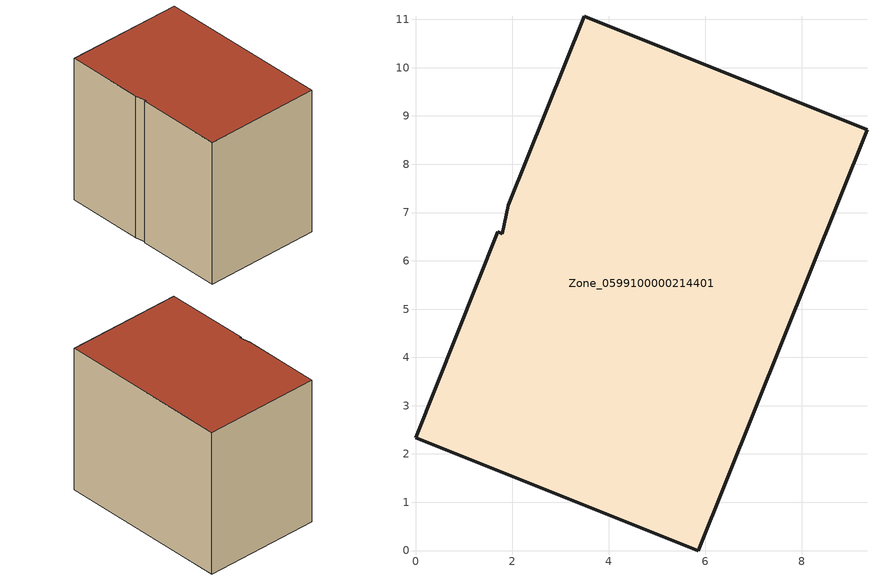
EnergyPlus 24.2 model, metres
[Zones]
Zone_0599100000214401
 floor ground (C_G): 0,2.34 1.71,6.6 1.79,6.57 1.93,7.15 3.49,11.06 9.35,8.71 5.86,0 z0.18
 wall outside (C_F): 9.35,8.71 3.49,11.06 1.93,7.15 1.79,6.57 1.71,6.6 0,2.34 5.86,0 9.35,8.71 z0.18:8.12
 roof outside (C_R): 1.71,6.6 0,2.34 5.86,0 9.35,8.71 3.49,11.06 1.93,7.15 1.79,6.57 z8.12
[BUILDING]
Pand.0599100000214401: North Axis=0; Terrain=City; Loads Convergence Tolerance Value=0.04; Temperature Convergence Tolerance Value=0.4; Solar Distribution=FullExterior; Maximum Number of Warmup Days=25; Minimum Number of Warmup Days=1
[Site:Location]
Rotterdam.The.Hague.AP_ZH_NLD Design_Conditions: Latitude=51.96; Longitude=4.45; Time Zone=1; Elevation=-4.5
[SITE:GROUNDTEMPERATURE:BUILDINGSURFACE]
18, 18, 18, 18, 18, 18, 18, 18, 18, 18, 18, 18
[MATERIAL] Thermal Absorptance=0.9; Solar Absorptance=0.7; Visible Absorptance=0.7
Name | Roughness | Thickness | Conductivity | Density | Specific Heat
G.TC.1965-1974 | MediumSmooth | 0.15 | 0.882353 | 540 | 1210
F.TC.1965-1974 | Rough | 0.3 | 0.697674 | 1920 | 840
R.TC.1965-1974 | MediumRough | 0.2 | 0.232558 | 1500 | 1000
[CONSTRUCTION]
C_G: G.TC.1965-1974
C_F: F.TC.1965-1974
C_R: R.TC.1965-1974
[ZONE]
Zone_0599100000214401: Type=1; Multiplier=1; Ceiling Height=Autocalculate; Volume=Autocalculate; Floor Area=autocalculate; Part of Total Floor Area=Yes
[ZONEINFILTRATION:DESIGNFLOWRATE]
Infil_Zone_0599100000214401: Zone or ZoneList or Space or SpaceList=Zone_0599100000214401; Schedule=AlwaysOn; Design Flow Rate Calculation Method=Flow/Area; Flow Rate per Floor Area=0.003; Constant Term Coefficient=1; Temperature Term Coefficient=0; Velocity Term Coefficient=0; Velocity Squared Term Coefficient=0
[HVACTEMPLATE:ZONE:IDEALLOADSAIRSYSTEM]
Zone_0599100000214401: Maximum Heating Supply Air Temperature=50; Minimum Cooling Supply Air Temperature=13; Maximum Heating Supply Air Humidity Ratio=0.0156; Minimum Cooling Supply Air Humidity Ratio=0.0077; Heating Limit=NoLimit; Cooling Limit=NoLimit; Dehumidification Control Type=ConstantSensibleHeatRatio; Cooling Sensible Heat Ratio=0.7; Dehumidification Setpoint=60; Humidification Control Type=None; Humidification Setpoint=30; Outdoor Air Method=None; Outdoor Air Flow Rate per Person=0.00944; Outdoor Air Flow Rate per Zone Floor Area=0; Outdoor Air Flow Rate per Zone=0; Demand Controlled Ventilation Type=None; Outdoor Air Economizer Type=NoEconomizer; Heat Recovery Type=None; Sensible Heat Recovery Effectiveness=0.7; Latent Heat Recovery Effectiveness=0.65
[ZONECONTROL:THERMOSTAT]
ThermostatControl_Zone_0599100000214401: Zone or ZoneList=Zone_0599100000214401; Control Type Schedule=DualSetpointControlType; Control 1=Thermostat_Zone_0599100000214401; Temperature Difference Between Cutout And Setpoint=0
[THERMOSTATSETPOINT:DUALSETPOINT]
Thermostat_Zone_0599100000214401: Heating Setpoint Temperature Schedule=HeatingSetpoint_Zone_0599100000214401; Cooling Setpoint Temperature Schedule=CoolingSetpoint_Zone_0599100000214401
[SCHEDULE:COMPACT]
HeatingSetpoint_Zone_0599100000214401: Through: 12/31, For: AllDays, Until: 24:00, 21
CoolingSetpoint_Zone_0599100000214401: Through: 12/31, For: AllDays, Until: 24:00, 24
DualSetpointControlType: Through: 12/31, For: AllDays, Until: 24:00, 4
AlwaysOn: Through: 12/31, For: AllDays, Until: 24:00, 1
